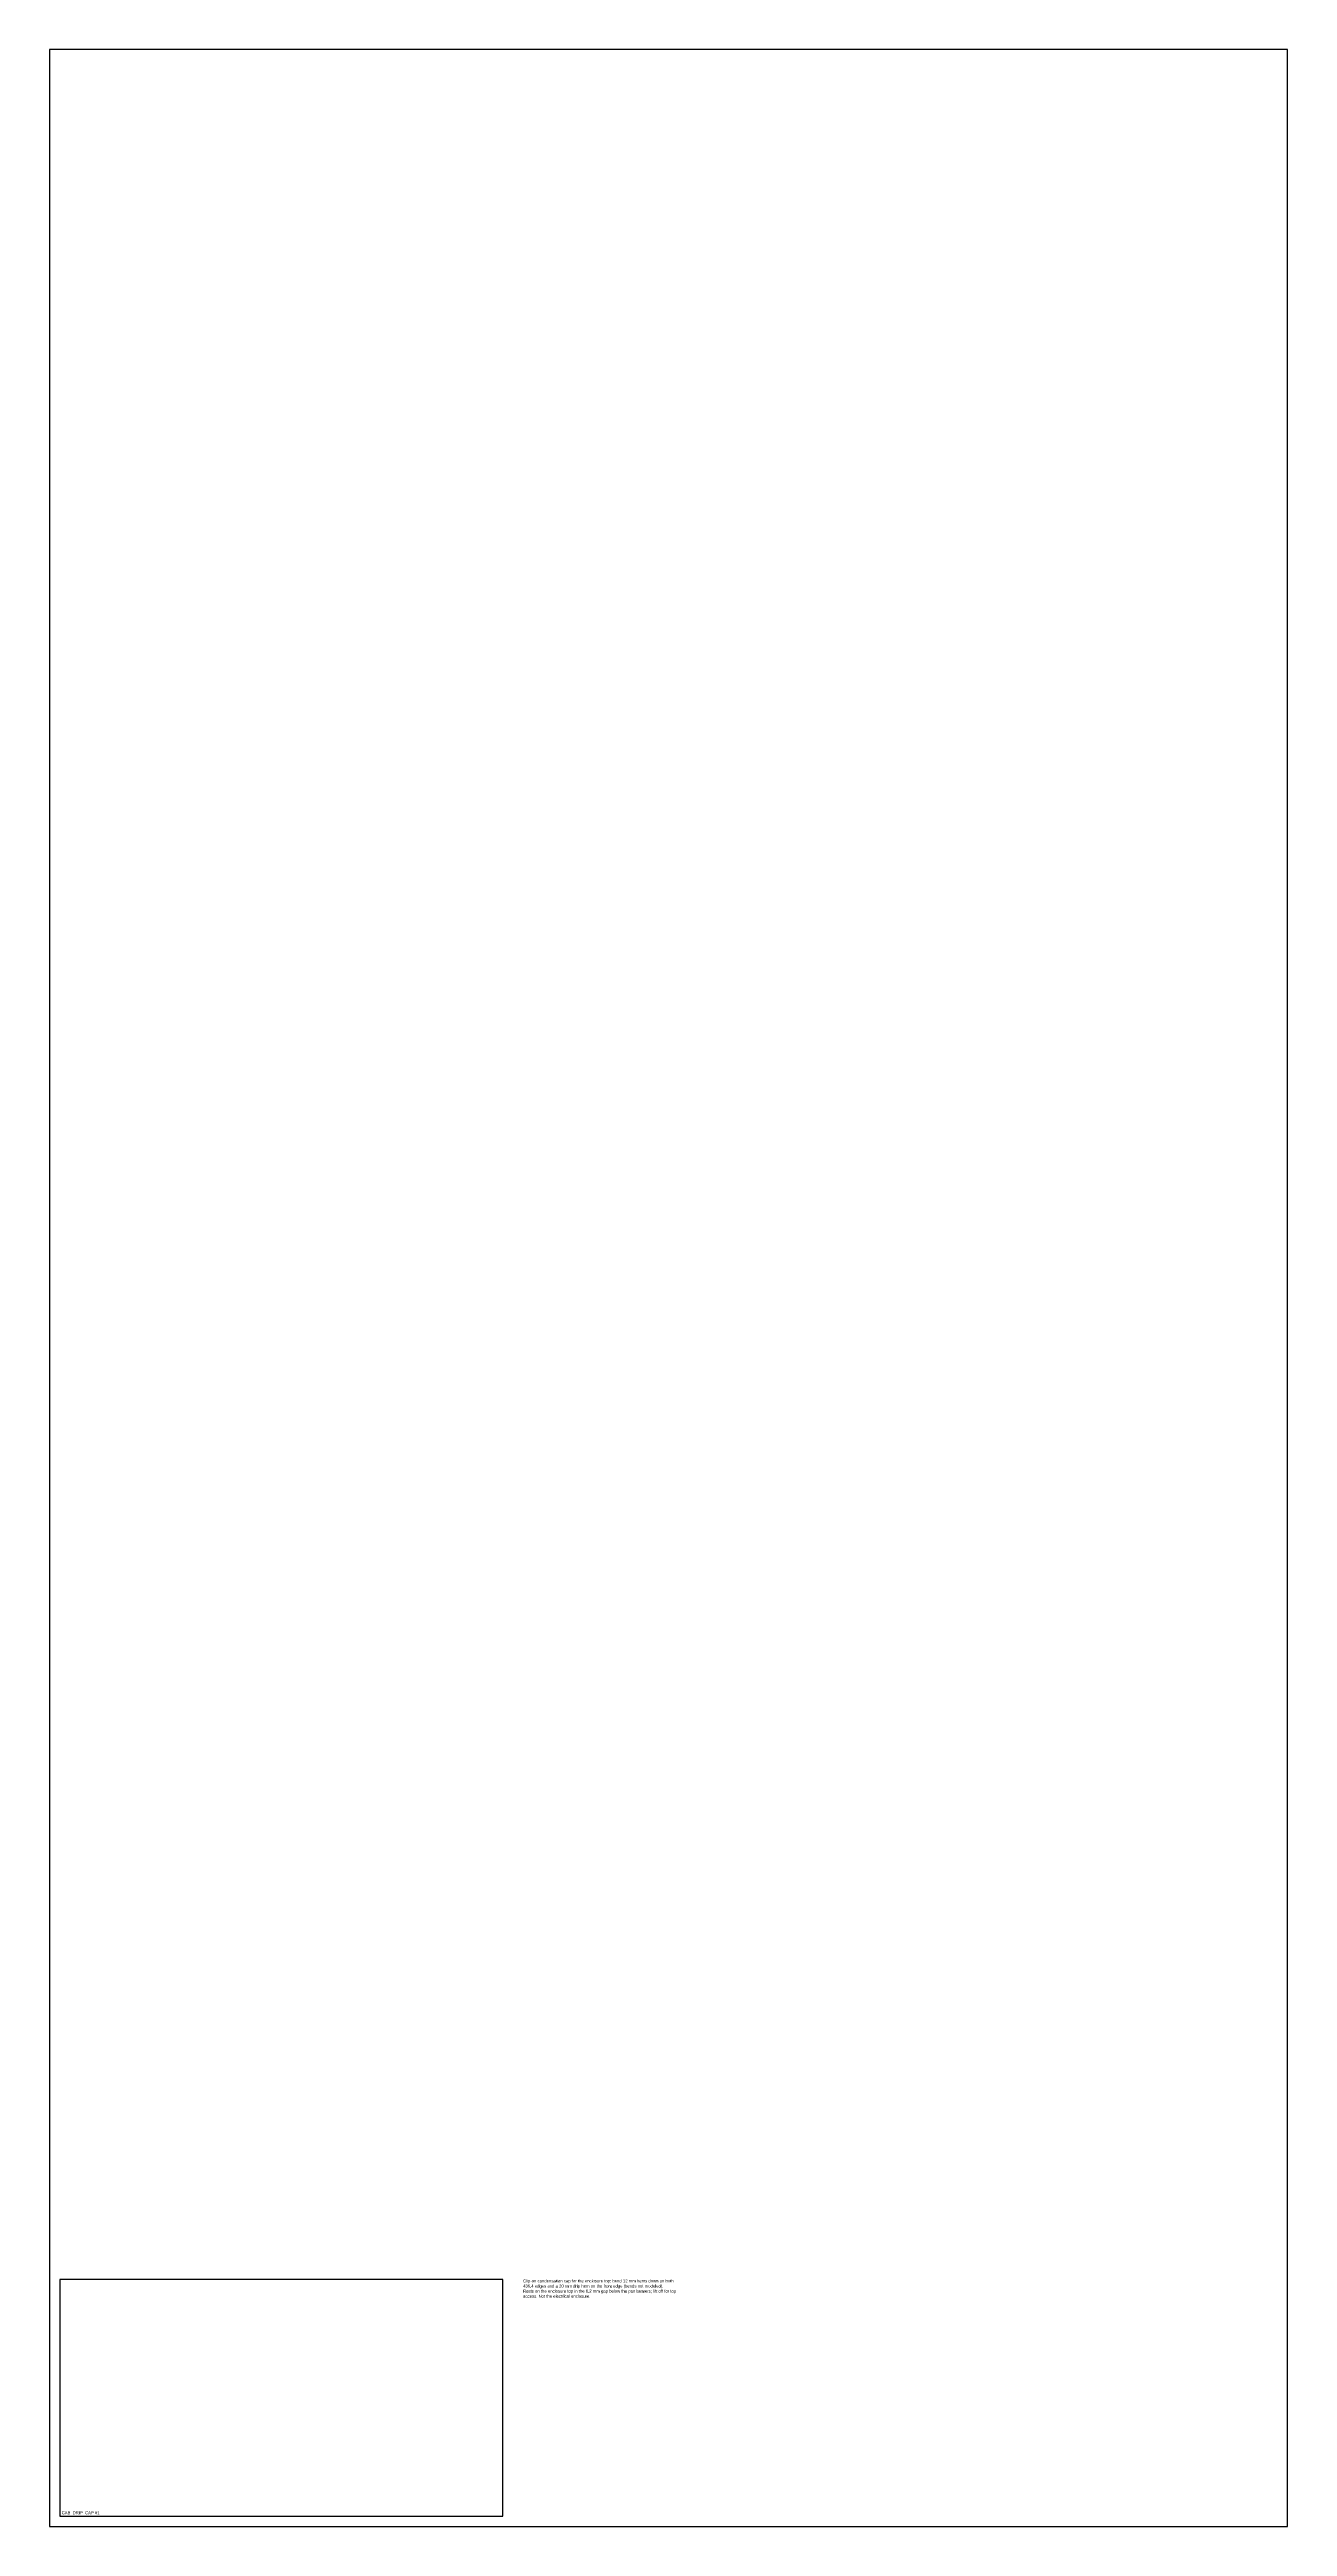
# Model space of a CAD drawing. Header units: millimetres. Extents: x 0 to 1219, y 0 to 2438.
import ezdxf

# ---------------------------------------------------------------- set-up
doc = ezdxf.new("R2010")
doc.units = ezdxf.units.MM
for name, color, linetype in [('CUT_OUTER', 7, 'Continuous'), ('MACHINING_NOTES', 7, 'Continuous'), ('PART_MARK_NO_CUT', 7, 'Continuous'), ('STOCK_NO_CUT', 7, 'Continuous')]:
    doc.layers.add(name, color=color, linetype=linetype)

msp = doc.modelspace()

# ---------------------------------------------------------------- linework, layer by layer
at = {"layer": 'CUT_OUTER'}
msp.add_lwpolyline([(10, 10), (446.4, 10), (446.4, 243.2), (10, 243.2)], close=True, dxfattribs=at)
at = {"layer": 'STOCK_NO_CUT'}
msp.add_lwpolyline([(0, 0), (1219.2, 0), (1219.2, 2438.4), (0, 2438.4)], close=True, dxfattribs=at)

# ---------------------------------------------------------------- texts
at = {"layer": 'MACHINING_NOTES', "insert": (466.4, 243.2), "char_height": 3, "width": 150, "attachment_point": 1}
msp.add_mtext('Clip-on condensation cap for the enclosure top: bend 12 mm hems down on both 436.4 edges and a 20 mm drip hem on the front edge (bends not modeled).\\PRests on the enclosure top in the 6.2 mm gap below the pan bearers; lift off for top access. Not the electrical enclosure.', dxfattribs=at)
at = {"layer": 'PART_MARK_NO_CUT'}
msp.add_text('CAB_DRIP_CAP #1', height=3, dxfattribs=at).set_placement((12, 12))

doc.saveas('drawing.dxf')
